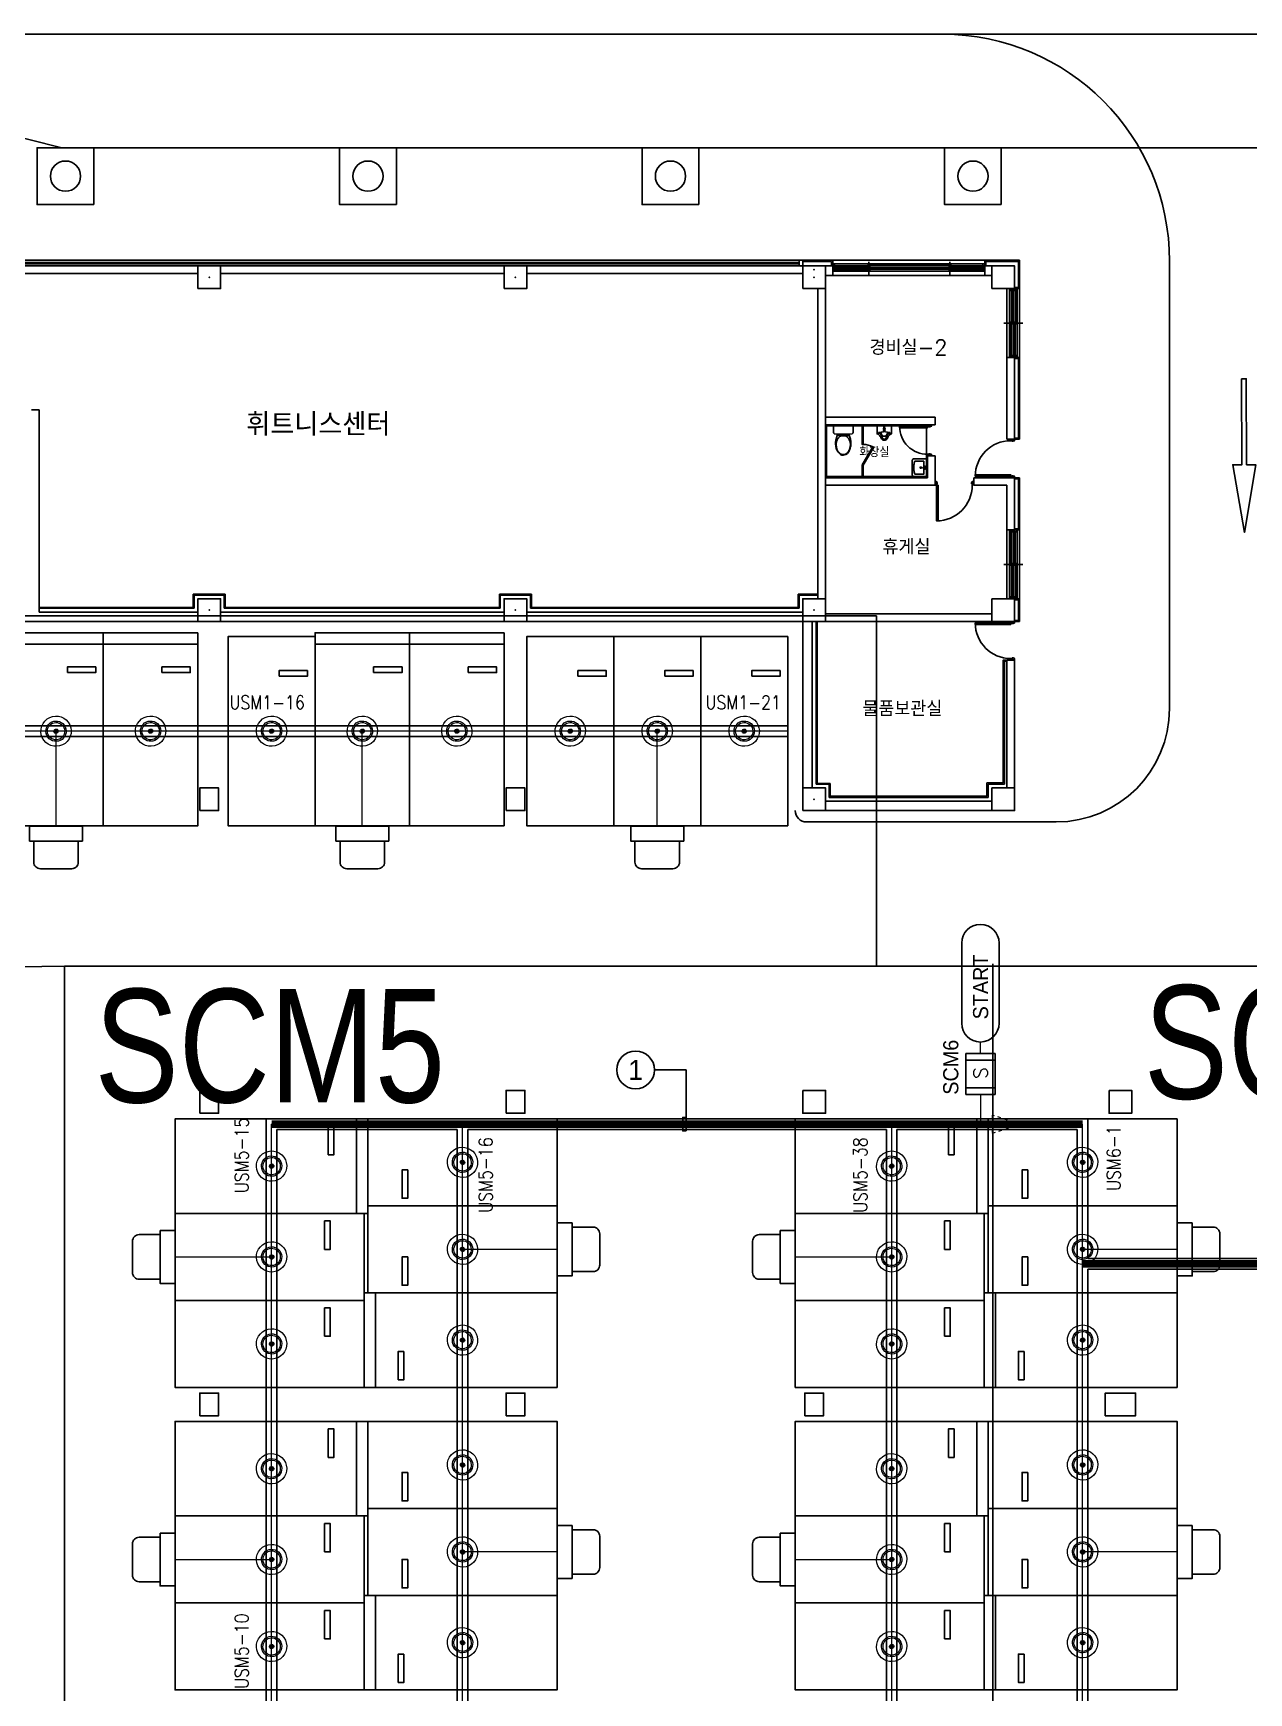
# Model space of a CAD drawing. Header units: millimetres. Extents: x 116443 to 620443, y -399357 to -63957.
# Drawn here: x 256550 to 288701, y -189186 to -145307 of the extents above; entities that cross this region are included whole.
import ezdxf
from ezdxf.enums import TextEntityAlignment as Align

# ---------------------------------------------------------------- set-up
doc = ezdxf.new("R2010")
doc.units = ezdxf.units.MM
doc.header["$LTSCALE"] = 600
doc.linetypes.add('AUDIT_D_080121100638-0', pattern=[0])
doc.linetypes.add('H1', pattern=[1, 0.5, -0.5])
for name, color, linetype, lineweight in [('1-주차면센서', 3, 'Continuous', 15), ('SD-배선', 6, 'Continuous', 0), ('TIS-TEXT', 7, 'Continuous', 18), ('주차관제', 4, 'Continuous', 158)]:
    doc.layers.add(name, color=color, linetype=linetype, lineweight=lineweight)
for name, color, linetype in [('2-주차안내등', 2, 'Continuous'), ('PARKING', 7, 'Continuous'), ('RACY WAY', 1, 'Continuous'), ('SD', 7, 'AUDIT_D_080121100638-0'), ('SD4', 1, 'Continuous'), ('z', 8, 'Continuous'), ('레이스웨이', 6, 'Continuous'), ('유도관제-TEXT', 7, 'Continuous'), ('유도관제-공간표시등', 2, 'Continuous'), ('유도관제-구역제어장치', 2, 'Continuous'), ('유도관제-통신', 6, 'Continuous')]:
    doc.layers.add(name, color=color, linetype=linetype)
doc.styles.add('GHS', font='romans.shx', dxfattribs={"bigfont": 'ghs.shx'})
doc.styles.add('H', font='', dxfattribs={"width": 0.85})
doc.styles.add('돋움', font='')
doc.styles.get('H').set_extended_font_data('HY울릉도M')
doc.styles.get('돋움').set_extended_font_data('Dotum')

# ---------------------------------------------------------------- blocks, each defined once
blk = doc.blocks.new('주차-일반형')
at = {"layer": 'z', "color": 8, "linetype": 'Continuous', "flags": 128}
blk.add_lwpolyline([(0, 5100), (2300, 5100), (2300, 100), (0, 100)], close=True, dxfattribs=at)
at = {"layer": 'z', "color": 8, "linetype": 'Continuous'}
blk.add_lwpolyline([(950, 4050), (200, 4050), (200, 4200), (950, 4200)], close=True, dxfattribs=at)
blk = doc.blocks.new('주차-확장형')
at = {"layer": 'z', "color": 8, "linetype": 'Continuous'}
blk.add_line((0, 300), (2500, 300), dxfattribs=at)
at = {"layer": 'z', "color": 8, "linetype": 'Continuous', "flags": 128}
for points in [[(2500, 0), (0, 0), (0, 5100), (2500, 5100)], [(1550, 1050), (2300, 1050), (2300, 900), (1550, 900)]]:
    blk.add_lwpolyline(points, close=True, dxfattribs=at)
blk = doc.blocks.new('T')
at = {"layer": 'z', "color": 8, "ltscale": 2}
blk.add_lwpolyline([(0, -1500), (0, 0), (1500, 0), (1500, -1500)], close=True, dxfattribs=at)
blk.add_circle((750, -750), 400, dxfattribs=at)
blk = doc.blocks.new('주차-기둥')
at = {"layer": 'z', "color": 8, "linetype": 'Continuous', "flags": 128}
blk.add_lwpolyline([(300, 300), (300, -300), (-300, -300), (-300, 300)], close=True, dxfattribs=at)
at = {"layer": 'z', "color": 8, "linetype": 'Continuous'}
blk.add_point((0, 0), dxfattribs=at)
blk = doc.blocks.new('to-la-003-D-P')
at = {"layer": 'z', "color": 8}
for p, q in [((-174, -296), (-174, -73)), ((-174, -73), (-7, -73)), ((-30, -152), (32, -152)), ((0, -183), (0, -121))]:
    blk.add_line(p, q, dxfattribs=at)
blk.add_lwpolyline([(237, -325), (237, 0), (-237, 0), (-237, -325, 0.414214), (-187, -375), (187, -375, 0.414214)], format="xyb", close=True, dxfattribs=at)
for points in [[(9, -73), (176, -73), (176, -296, -0.272815), (169, -307, -0.070145), (124, -324, -0.03268), (73, -333, -0.023671), (1, -336, -0.023671), (-71, -333, -0.03268), (-123, -324, -0.070145), (-168, -307, -0.272815), (-174, -296, -0.272815)], [(-8, -25), (-5, -94, 1), (7, -94), (10, -25)]]:
    blk.add_lwpolyline(points, format="xyb", dxfattribs=at)
for centre, radius in [((-26, -42), 15.3), ((1, -152), 15), ((28, -42), 15.3)]:
    blk.add_circle(centre, radius, dxfattribs=at)
for start, end in [(90, 181.9092), (358.0908, 90)]:
    blk.add_arc((1, -24), 9.19, start, end, dxfattribs=at)
blk = doc.blocks.new('to-ur-004-D-P')
at = {"layer": 'z', "color": 8}
for p, q in [((-20, 0), (-20, -10)), ((-10, 0), (-10, -52)), ((10, 0), (10, -52)), ((20, -10), (20, 0)), ((-20, -10), (20, -10)), ((-20, -125), (-20, -120)), ((-20, -120), (20, -120)), ((20, -125), (-20, -125)), ((-10, -98), (-10, -120)), ((10, -98), (10, -120)), ((20, -120), (20, -125))]:
    blk.add_line(p, q, dxfattribs=at)
for points in [[(190, 0), (190, -210), (165, -220, 0.015962), (135, -240, 0.046411), (105, -280, 0.0259), (85, -320, -0.027117), (60, -355, -0.071022), (25, -375, -0.04853), (0, -380, -0.04853), (-25, -375, -0.071022), (-60, -355, -0.027117), (-85, -320, 0.0259), (-105, -280, 0.046411), (-135, -240, 0.015962), (-165, -220), (-190, -210), (-190, 0)], [(-190, -210), (-150, -210), (-150, -180, -0.198912), (-148, -176, -0.089166), (-140, -170), (-32, -152, -0.080898), (32, -152), (140, -170, -0.22682), (148, -176, -0.062315), (150, -180), (150, -210), (190, -210)], [(-140, -170, -0.028114), (-116, -192, -0.053656), (-105, -205, -0.00764), (-82, -242, -0.021456), (-75, -255, -0.020394), (-64, -280, 0.025325), (-55, -300, 0.016526), (-49, -311, 0.011962), (-40, -325, 0.049323), (-33, -334, 0.033116), (-20, -345, 0.102356), (-13, -348, 0.056761), (0, -350)], [(140, -170, 0.028114), (116, -192, 0.053656), (105, -205, 0.00764), (82, -242, 0.021456), (75, -255, 0.020394), (64, -280, -0.025325), (55, -300, -0.016526), (49, -311, -0.011962), (40, -325, -0.049323), (33, -334, -0.033116), (20, -345, -0.102356), (13, -348, -0.056761), (0, -350)]]:
    blk.add_lwpolyline(points, format="xyb", dxfattribs=at)
blk.add_circle((0, -75), 25, dxfattribs=at)
blk.add_arc((0, -185), 85, 163.2144, 16.7856, dxfattribs=at)
blk = doc.blocks.new('to-cl-007-D-P')
at = {"layer": 'z', "color": 8}
for p, q in [((-150, -217), (155, -217)), ((-150, -255), (150, -255)), ((-85, -235), (-65, -235)), ((-85, -265), (-85, -235)), ((-65, -265), (-85, -265)), ((-65, -235), (-65, -265)), ((65, -265), (65, -235)), ((65, -235), (85, -235)), ((85, -265), (65, -265)), ((85, -235), (85, -265))]:
    blk.add_line(p, q, dxfattribs=at)
blk.add_lwpolyline([(150, -217), (189, -350, -0.05768), (202, -461, -0.065122), (186, -587, -0.077906), (143, -683, -0.107177), (72, -754, -0.144137), (0, -776), (-67, -759, -0.107177), (-143, -683, -0.077906), (-186, -587, -0.065122), (-202, -461, -0.057645), (-189, -350), (-150, -217), (-155, -217), (-235, -210, -0.286796), (-260, -170), (-260, -10, -0.414214), (-250, 0), (250, 0, -0.414214), (260, -10), (260, -170, -0.286796), (235, -210), (150, -217)], format="xyb", dxfattribs=at)
blk.add_lwpolyline([(87, -276), (94, -282), (101, -288), (108, -295), (115, -303), (122, -312), (129, -321), (136, -331), (142, -340), (148, -350), (154, -360), (159, -370), (164, -381), (168, -391), (172, -401), (175, -411), (178, -421), (181, -431), (183, -441), (184, -450), (186, -459), (187, -468), (187, -475), (188, -482), (188, -487), (188, -491), (189, -495), (188, -497), (188, -499), (188, -502), (187, -504), (187, -508), (186, -512), (186, -517), (185, -524), (184, -531), (183, -539), (181, -548), (180, -556), (179, -565), (177, -573), (176, -582), (174, -589), (172, -597), (171, -604), (169, -610), (168, -615), (166, -620), (165, -624), (164, -627), (164, -629), (163, -631), (162, -633), (161, -635), (160, -636), (159, -639), (157, -641), (155, -645), (152, -649), (149, -654), (146, -659), (142, -665), (137, -672), (132, -678), (127, -685), (122, -692), (116, -699), (109, -706), (103, -712), (96, -719), (88, -725), (81, -731), (73, -737), (64, -742), (56, -746), (47, -750), (37, -753), (28, -756), (18, -757), (9, -758), (-1, -758), (-11, -758), (-22, -756), (-32, -754), (-41, -751), (-51, -747), (-60, -743), (-69, -738), (-78, -733), (-85, -728), (-93, -722), (-99, -716), (-105, -710), (-111, -703), (-117, -697), (-122, -690), (-127, -684), (-131, -677), (-136, -671), (-140, -664), (-144, -658), (-148, -651), (-151, -644), (-155, -638), (-158, -631), (-161, -624), (-164, -617), (-167, -610), (-169, -603), (-171, -595), (-174, -587), (-176, -580), (-178, -571), (-180, -563), (-182, -555), (-184, -546), (-186, -537), (-187, -528), (-189, -519), (-189, -509), (-190, -500), (-190, -490), (-190, -481), (-189, -471), (-188, -461), (-186, -451), (-184, -441), (-182, -431), (-179, -421), (-176, -411), (-172, -401), (-168, -391), (-164, -381), (-159, -370), (-154, -360), (-149, -350), (-143, -340), (-136, -331), (-129, -321), (-123, -312), (-115, -303), (-108, -295), (-101, -288), (-94, -282), (-87, -276), (-80, -272), (-74, -269), (-67, -267), (-61, -265), (-54, -264), (-48, -264), (-41, -264), (-33, -264), (-25, -264), (-17, -264), (-8, -264), (0, -264), (9, -264), (17, -264), (26, -264), (33, -264), (41, -264), (48, -264), (54, -264), (61, -265), (67, -267), (74, -269), (80, -272)], close=True, dxfattribs=at)
blk.add_lwpolyline([(155, -217), (150, -217)], dxfattribs=at)
for centre, start, end in [((-148, -267), 98.7037, 171.2963), ((148, -267), 8.7037, 81.2963)]:
    blk.add_arc(centre, 11.9, start, end, dxfattribs=at)
blk = doc.blocks.new('TIS-주차면센서(확대)')
at = {"layer": '1-주차면센서'}
blk.add_hatch(color=256, dxfattribs=at).paths.add_polyline_path([(43.5, 0, 1), (-43.5, 0, 1)])
h = blk.add_hatch(color=256, dxfattribs=at)
edge = h.paths.add_edge_path()
edge.add_arc((0, 0), 43.5, 0, 360)
for radius in [303.5, 203.5, 173.5, 43.5]:
    blk.add_circle((0, 0), radius, dxfattribs=at)
blk = doc.blocks.new('공간표시등')
at = {"layer": '2-주차안내등'}
blk.add_lwpolyline([(-228, 337), (-546, 337, 0.414214), (-646, 237), (-646, -237, 0.414214), (-546, -337), (-228, -337)], format="xyb", close=True, dxfattribs=at)
blk.add_lwpolyline([(-228, -401), (-228, 401), (0, 401), (0, -401)], close=True, dxfattribs=at)
blk = doc.blocks.new('유도관제')
at = {"layer": 'RACY WAY', "ltscale": 0.3}
for p, q in [((276505, -163621), (237605, -163621)), ((276505, -163901), (246595, -163901)), ((262715, -231701), (262715, -174011)), ((284445, -174011), (262715, -174011)), ((284445, -177705), (284445, -174011)), ((262995, -231661, 0), (262995, -174291)), ((267765, -174291), (262995, -174291)), ((267765, -231981), (267765, -174291)), ((268045, -231981, 0), (268045, -174291)), ((279115, -174291), (268045, -174291)), ((279115, -231661, 0), (279115, -174291)), ((279395, -231661, 0), (279395, -174291)), ((284165, -174291), (279395, -174291)), ((284165, -231981), (284165, -174291)), ((293674, -177705, 0), (284445, -177705, 0)), ((295665, -177985, 0), (284445, -177985, 0)), ((284445, -199738), (284445, -177985))]:
    blk.add_line(p, q, dxfattribs=at)
at = {"layer": 'SD', "color": 4, "ltscale": 0.3}
for p, q in [((281108, -169363), (281108, -171485)), ((282097, -171485), (282097, -169363))]:
    blk.add_line(p, q, dxfattribs=at)
for centre, start, end in [((281602, -169363), 360, 180), ((281602, -171485), 180, 360)]:
    blk.add_arc(centre, 494, start, end, dxfattribs=at)
at = {"layer": 'SD-배선', "ltscale": 0.3}
for p, q in [((276505, -163761, 0), (237605, -163761)), ((257155, -166270), (257155, -163761)), ((265255, -166270), (265255, -163761)), ((273055, -166270), (273055, -163761)), ((281602, -172280), (281602, -171980)), ((281602, -173369), (281602, -174151)), ((262855, -231661, 0), (262855, -174151)), ((284305, -174151), (262855, -174151)), ((267905, -231981, 0), (267905, -174151)), ((279255, -231661, 0), (279255, -174151)), ((281420, -174151), (282661, -174151)), ((284305, -231981, 0), (284305, -174151)), ((260305, -177661), (262855, -177661)), ((270405, -177461), (267905, -177461)), ((276705, -177661), (279255, -177661)), ((286805, -177461), (284305, -177461)), ((295805, -177845, 0), (284305, -177845, 0)), ((270405, -185461), (267905, -185461)), ((286805, -185461), (284305, -185461)), ((260305, -185661), (262855, -185661)), ((276705, -185661), (279255, -185661))]:
    blk.add_line(p, q, dxfattribs=at)
at = {"layer": 'SD-배선', "linetype": 'H1', "ltscale": 0.3}
for p, q in [((281914, -173914), (281914, -174388)), ((282661, -174151), (281914, -173914)), ((281914, -174388), (282661, -174151))]:
    blk.add_line(p, q, dxfattribs=at)
at = {"layer": 'SD4', "ltscale": 0.3}
blk.add_circle((272482, -172718), 500, dxfattribs=at)
at = {"layer": '유도관제-TEXT', "color": 1, "ltscale": 0.3}
for p in [(272982, -172718), (273816, -173973)]:
    blk.add_line(p, (273816, -172718), dxfattribs=at)
blk.add_lwpolyline([(273816, -174328), (273816, -173973), (273731, -173973), (273731, -174328)], close=True, dxfattribs=at)
at = {"layer": '유도관제-구역제어장치', "ltscale": 0.3}
for p, q in [((281215, -172280), (281215, -173369)), ((281990, -172280), (281215, -172280)), ((281990, -173369), (281990, -172280)), ((281215, -172462), (281990, -172462)), ((281215, -173188), (281990, -173188)), ((281215, -173369), (281990, -173369))]:
    blk.add_line(p, q, dxfattribs=at)
at = {"layer": 'PARKING', "xscale": 1.319999999436676, "yscale": 1.320000000298023, "zscale": 1.319999999948777}
for p, rotation in [((257155, -163761), 126.2476558926466), ((259655, -163761), 126.2476558926466), ((262855, -163761), 126.2476558926466), ((265255, -163761), 126.2476558926466), ((267755, -163761), 126.2476558926466), ((270755, -163761), 126.2476558926466), ((273055, -163761), 126.2476558926466), ((275355, -163761), 126.2476558926466), ((267905, -175161), 36.24765589264658), ((284305, -175161), 36.24765589264658), ((262855, -175261), 36.24765589264658), ((279255, -175261), 36.24765589264658), ((262855, -177661), 36.24765589264658), ((267905, -177461), 36.24765589264658), ((279255, -177661), 36.24765589264658), ((284305, -177461), 36.24765589264658), ((262855, -179961), 36.24765589264658), ((267905, -179861), 36.24765589264658), ((279255, -179961), 36.24765589264658), ((284305, -179861), 36.24765589264658), ((262855, -183261), 36.24765589264658), ((267905, -183161), 36.24765589264658), ((279255, -183261), 36.24765589264658), ((284305, -183161), 36.24765589264658), ((262855, -185661), 36.24765589264658), ((267905, -185461), 36.24765589264658), ((279255, -185661), 36.24765589264658), ((284305, -185461), 36.24765589264658), ((267905, -187861), 36.24765589264658), ((284305, -187861), 36.24765589264658), ((262855, -187961), 36.24765589264658), ((279255, -187961), 36.24765589264658)]:
    blk.add_blockref('TIS-주차면센서(확대)', p, dxfattribs=dict(at, rotation=rotation))
at = {"layer": '유도관제-공간표시등', "ltscale": 0.3, "yscale": 1.746523059904575, "zscale": 1.746523057621223}
for p, xscale, rotation in [((257155, -166270), 1.746523060499175, 90.00000000000094), ((265255, -166270), 1.746523060499175, 90.00000000000094), ((273055, -166270), 1.746523060499175, 90.00000000000094), ((270405, -177461), 1.746523060499175, 180.000000000001), ((286805, -177461), 1.746523060499175, 180.000000000001), ((260305, -177661), -1.746523060499175, 179.9999999999989), ((276705, -177661), -1.746523060499175, 179.9999999999989), ((260305, -185661), -1.746523060499175, 179.9999999999989), ((270405, -185461), 1.746523060499175, 180.000000000001), ((276705, -185661), -1.746523060499175, 179.9999999999989), ((286805, -185461), 1.746523060499175, 180.000000000001)]:
    blk.add_blockref('공간표시등', p, dxfattribs=dict(at, xscale=xscale, rotation=rotation))
at = {"layer": 'SD', "color": 0, "ltscale": 0.3, "style": '돋움'}
for s, p in [('START', (281807, -171381)), ('SCM6', (281018, -173373, 0))]:
    blk.add_text(s, height=400, rotation=90, dxfattribs=at).set_placement(p)
blk.add_text('1', height=528, dxfattribs=at).set_placement((272482, -172718), align=Align.MIDDLE)
at = {"layer": 'TIS-TEXT', "color": 1, "ltscale": 0.3, "style": 'GHS', "width": 0.85}
for s, p in [('USM1-16', (262738, -163001)), ('USM1-21', (275328, -163001))]:
    blk.add_text(s, height=360, dxfattribs=at).set_placement(p, align=Align.MIDDLE)
at = {"layer": 'TIS-TEXT', "color": 6, "ltscale": 0.3, "style": 'GHS', "width": 0.85}
for s, p in [('USM5-15', (262064, -174975)), ('USM5-16', (268514, -175495)), ('USM5-38', (278427, -175495)), ('USM5-10', (262064, -188085))]:
    blk.add_text(s, height=360, rotation=90, dxfattribs=at).set_placement(p, align=Align.MIDDLE)
at = {"layer": 'TIS-TEXT', "color": 7, "ltscale": 0.3, "style": 'GHS', "width": 0.85}
blk.add_text('USM6-1', height=360, rotation=90, dxfattribs=at).set_placement((285128, -175049), align=Align.MIDDLE)
at = {"layer": '유도관제-구역제어장치', "ltscale": 0.3, "style": 'GHS', "width": 1}
blk.add_text('S', height=367, rotation=90, dxfattribs=at).set_placement((281602, -172798), align=Align.MIDDLE_CENTER)

msp = doc.modelspace()

# ---------------------------------------------------------------- linework, layer by layer
at = {"layer": 'z', "color": 8}
for p, q in [((257306.4, -148336.4), (245306.4, -145336.4)), ((257675.7, -145336.4), (280604.9, -145336.4)), ((350554.2, -148336.4), (257306.4, -148336.4)), ((253704.9, -151310.7), (276804.9, -151310.7)), ((253704.9, -151370.7), (276804.9, -151370.7)), ((276904.9, -151310.7), (277504.9, -151310.7)), ((276904.9, -151340.7), (277504.9, -151340.7)), ((277504.6, -151310.7), (277694.6, -151310.7)), ((277504.6, -151340.7), (277664.6, -151340.7)), ((277664.6, -151460.7), (277664.6, -151340.7)), ((277694.6, -151460.7), (277694.6, -151310.7)), ((277694.6, -151310.7), (281714.6, -151310.7)), ((278654.6, -151682.5), (278654.6, -151350.7)), ((280795.4, -151682.5), (280795.4, -151350.7)), ((281714.6, -151310.7), (282634.9, -151310.7)), ((281714.6, -151460.7), (281714.6, -151310.7)), ((281744.6, -151340.7), (282604.9, -151340.7)), ((281744.6, -151460.7), (281744.6, -151340.7)), ((282604.9, -152030.7), (282604.9, -151340.7)), ((282634.9, -152060.7), (282634.9, -151310.7)), ((286604.9, -151336.4), (286604.9, -163160.7)), ((253604.9, -151660.7), (260904.9, -151660.7)), ((253704.9, -151400.7), (276804.9, -151400.7)), ((253704.9, -151460.7), (276804.9, -151460.7)), ((261504.9, -151660.7), (269004.9, -151660.7)), ((269604.9, -151660.7), (276904.9, -151660.7)), ((277504.6, -151460.7), (277694.6, -151460.7)), ((277504.6, -151710.7), (277694.6, -151710.7)), ((277694.6, -151460.7), (277694.6, -151710.7)), ((281714.6, -151710.7), (277694.6, -151710.7)), ((281684.6, -151500.7), (277724.6, -151500.7)), ((281684.6, -151600.7), (277724.6, -151600.7)), ((281664.6, -151400.7), (277744.6, -151400.7)), ((281664.6, -151540.7), (277744.6, -151540.7)), ((277774.6, -151453.7), (278674.6, -151453.7)), ((277774.6, -151464.7), (278634.6, -151464.7)), ((277774.6, -151472.7), (278634.6, -151472.7)), ((277774.6, -151483.7), (278634.6, -151483.7)), ((277774.6, -151553.7), (278674.6, -151553.7)), ((277774.6, -151564.7), (278634.6, -151564.7)), ((277774.6, -151572.7), (278634.6, -151572.7)), ((277774.6, -151583.7), (278634.6, -151583.7)), ((278674.6, -151400.7), (280775.4, -151400.7)), ((278674.6, -151420.2), (280775.4, -151420.2)), ((278674.6, -151431.2), (280775.4, -151431.2)), ((278674.6, -151447.7), (280775.4, -151447.7)), ((278674.6, -151500.7), (280775.4, -151500.7)), ((278674.6, -151520.2), (280775.4, -151520.2)), ((278674.6, -151531.2), (280775.4, -151531.2)), ((278674.6, -151547.7), (280775.4, -151547.7)), ((280815.4, -151453.7), (281674.6, -151453.7)), ((280815.4, -151464.7), (281634.6, -151464.7)), ((280815.4, -151472.7), (281634.6, -151472.7)), ((280815.4, -151483.7), (281634.6, -151483.7)), ((280815.4, -151553.7), (281674.6, -151553.7)), ((280815.4, -151564.7), (281634.6, -151564.7)), ((280815.4, -151572.7), (281634.6, -151572.7)), ((280815.4, -151583.7), (281634.6, -151583.7)), ((281714.6, -151460.7), (282304.9, -151460.7)), ((281714.6, -151460.7), (281714.6, -151710.7)), ((281714.6, -151710.7), (281904.6, -151710.7)), ((277304.9, -152060.7), (277304.9, -160260.7)), ((277504.9, -152060.7), (277504.9, -160260.7)), ((282304.9, -152060.7), (282304.9, -153880.7)), ((282369.9, -153850.7), (282369.9, -152110.7)), ((282422.9, -152140.7), (282422.9, -152950.7)), ((282433.9, -152140.7), (282433.9, -152950.7)), ((282441.9, -152140.7), (282441.9, -152950.7)), ((282452.9, -152140.7), (282452.9, -152990.7)), ((282469.9, -152090.7), (282469.9, -153830.7)), ((282469.9, -153850.7), (282469.9, -152110.7)), ((282604.9, -152030.7), (282504.9, -152030.7)), ((282634.9, -152060.7), (282504.9, -152060.7)), ((282522.9, -152140.7), (282522.9, -152950.7)), ((282533.9, -152140.7), (282533.9, -152950.7)), ((282541.9, -152140.7), (282541.9, -152950.7)), ((282552.9, -152140.7), (282552.9, -152990.7)), ((282569.9, -152090.7), (282569.9, -153830.7)), ((282634.9, -153880.7), (282634.9, -152060.7)), ((282219.9, -152970.7), (282719.9, -152970.7)), ((282386.9, -152990.7), (282386.9, -153800.7)), ((282397.9, -152990.7), (282397.9, -153800.7)), ((282405.9, -152990.7), (282405.9, -153800.7)), ((282416.9, -152990.7), (282416.9, -153840.7)), ((282486.9, -152990.7), (282486.9, -153800.7)), ((282497.9, -152990.7), (282497.9, -153800.7)), ((282505.9, -152990.7), (282505.9, -153800.7)), ((282516.9, -152990.7), (282516.9, -153840.7)), ((282304.9, -156040.7), (282304.9, -153880.7)), ((282504.9, -153880.7), (282304.9, -153880.7)), ((282504.9, -156040.7), (282504.9, -153880.7)), ((282634.9, -153880.7), (282504.9, -153880.7)), ((282604.9, -153910.7), (282504.9, -153910.7)), ((282604.9, -156010.7), (282604.9, -153910.7)), ((282634.9, -156040.7), (282634.9, -153880.7)), ((256504.9, -155260.7), (256704.9, -155260.7)), ((256704.9, -155260.7), (256704.9, -160610.7)), ((280404.9, -155460.7), (277504.6, -155460.7)), ((280404.9, -155660.7), (277504.6, -155660.7)), ((280204.9, -155690.7), (277534.6, -155690.7)), ((277534.6, -155690.7), (277534.6, -157030.7)), ((280174.9, -157030.7), (280174.9, -155690.7)), ((280404.9, -155460.7), (280404.9, -155660.7)), ((282304.9, -156040.7), (282504.9, -156040.7)), ((282504.9, -156010.7), (282604.9, -156010.7)), ((282504.9, -156040.7), (282634.9, -156040.7)), ((280204.9, -156480.7), (280174.9, -156480.7)), ((280204.9, -157060.7), (280204.9, -156480.7)), ((280204.9, -156480.7), (280404.9, -156480.7)), ((280404.9, -157260.7), (280404.9, -156480.7)), ((277504.6, -157060.7), (280204.9, -157060.7)), ((277534.6, -157030.7), (280174.9, -157030.7)), ((281424.5, -157060.7), (282504.9, -157060.7)), ((281424.5, -157060.7), (281424.5, -157260.7)), ((282504.9, -158440.7), (282504.9, -157060.7)), ((282504.9, -157060.7), (282634.9, -157060.7)), ((282634.9, -158440.7), (282634.9, -157060.7)), ((277504.6, -157260.7), (280404.9, -157260.7)), ((281424.5, -157260.7), (282304.9, -157260.7)), ((282304.9, -158440.7), (282304.9, -157260.7)), ((282504.9, -157090.7), (282604.9, -157090.7)), ((282604.9, -158440.7), (282604.9, -157090.7)), ((282504.9, -158440.7), (282304.9, -158440.7)), ((282304.9, -160260.7), (282304.9, -158440.7)), ((282369.9, -158470.7), (282369.9, -160210.7)), ((282386.9, -159330.7), (282386.9, -158520.7)), ((282397.9, -159330.7), (282397.9, -158520.7)), ((282405.9, -159330.7), (282405.9, -158520.7)), ((282416.9, -159330.7), (282416.9, -158480.7)), ((282469.9, -158470.7), (282469.9, -160210.7)), ((282469.9, -160230.7), (282469.9, -158490.7)), ((282486.9, -159330.7), (282486.9, -158520.7)), ((282497.9, -159330.7), (282497.9, -158520.7)), ((282604.9, -158410.7), (282504.9, -158410.7)), ((282634.9, -158440.7), (282504.9, -158440.7)), ((282505.9, -159330.7), (282505.9, -158520.7)), ((282516.9, -159330.7), (282516.9, -158480.7)), ((282569.9, -160230.7), (282569.9, -158490.7)), ((282634.9, -158440.7), (282634.9, -160260.7)), ((282219.9, -159350.7), (282719.9, -159350.7)), ((282422.9, -160180.7), (282422.9, -159370.7)), ((282433.9, -160180.7), (282433.9, -159370.7)), ((282441.9, -160180.7), (282441.9, -159370.7)), ((282452.9, -160180.7), (282452.9, -159330.7)), ((282522.9, -160180.7), (282522.9, -159370.7)), ((282533.9, -160180.7), (282533.9, -159370.7)), ((282541.9, -160180.7), (282541.9, -159370.7)), ((282552.9, -160180.7), (282552.9, -159330.7)), ((260784.9, -160490.7), (260784.9, -160140.7)), ((260784.9, -160140.7), (261624.9, -160140.7)), ((260794.9, -160500.7), (260794.9, -160150.7)), ((260794.9, -160150.7), (261614.9, -160150.7)), ((261614.9, -160150.7), (261614.9, -160500.7)), ((261624.9, -160140.7), (261624.9, -160490.7)), ((268884.9, -160490.7), (268884.9, -160140.7)), ((268884.9, -160140.7), (269724.9, -160140.7)), ((268894.9, -160500.7), (268894.9, -160150.7)), ((268894.9, -160150.7), (269714.9, -160150.7)), ((269714.9, -160150.7), (269714.9, -160500.7)), ((269724.9, -160140.7), (269724.9, -160490.7)), ((276784.9, -160490.7), (276784.9, -160140.7)), ((276784.9, -160140.7), (277304.9, -160140.7)), ((276794.9, -160500.7), (276794.9, -160150.7)), ((276794.9, -160150.7), (277304.9, -160150.7)), ((256704.9, -160490.7), (260784.9, -160490.7)), ((256704.9, -160500.7), (260794.9, -160500.7)), ((256704.9, -160510.7), (260804.9, -160510.7)), ((260804.9, -160510.7), (260804.9, -160160.7)), ((260804.9, -160160.7), (261604.9, -160160.7)), ((261604.9, -160160.7), (261604.9, -160510.7)), ((261604.9, -160510.7), (268904.9, -160510.7)), ((261614.9, -160500.7), (268894.9, -160500.7)), ((261624.9, -160490.7), (268884.9, -160490.7)), ((268904.9, -160510.7), (268904.9, -160160.7)), ((268904.9, -160160.7), (269704.9, -160160.7)), ((269704.9, -160160.7), (269704.9, -160510.7)), ((269704.9, -160510.7), (276804.9, -160510.7)), ((269714.9, -160500.7), (276794.9, -160500.7)), ((269724.9, -160490.7), (276784.9, -160490.7)), ((276804.9, -160510.7), (276804.9, -160160.7)), ((276804.9, -160160.7), (277304.9, -160160.7)), ((282634.9, -160260.7), (282504.9, -160260.7)), ((282604.9, -160290.7), (282504.9, -160290.7)), ((282604.9, -160830.7), (282604.9, -160260.7)), ((282634.9, -160860.7), (282634.9, -160260.7)), ((244724.9, -160860.7), (276904.9, -160860.7)), ((256704.9, -160610.7), (260904.9, -160610.7)), ((261504.9, -160610.7), (269004.9, -160610.7)), ((269604.9, -160610.7), (276904.9, -160610.7)), ((276904.9, -160860.7), (276904.9, -165260.7)), ((277154.9, -160860.7), (277154.9, -165260.7)), ((277254.9, -160860.7), (277254.9, -165160.7)), ((277284.9, -160860.7), (277284.9, -165160.7)), ((277504.9, -160660.7), (281904.6, -160660.7)), ((277504.9, -160860.7), (281904.6, -160860.7)), ((282504.9, -160830.7), (282604.9, -160830.7)), ((282504.9, -160860.7), (282634.9, -160860.7)), ((282304.9, -165260.7), (282304.9, -161880.7)), ((282304.9, -161880.7), (282504.9, -161880.7)), ((282504.9, -165260.7), (282504.9, -161880.7)), ((277254.9, -165140.7), (277624.9, -165140.7)), ((277254.9, -165150.7), (277614.9, -165150.7)), ((277254.9, -165160.7), (277604.9, -165160.7)), ((277604.9, -165160.7), (277604.9, -165510.7)), ((277614.9, -165150.7), (277614.9, -165500.7)), ((277624.9, -165140.7), (277624.9, -165490.7)), ((281774.6, -165480.7), (281774.6, -165130.7)), ((281774.6, -165130.7), (282204.9, -165130.7)), ((281804.6, -165510.7), (281804.6, -165160.7)), ((281804.6, -165160.7), (282234.9, -165160.7)), ((277504.6, -165860.7), (281904.9, -165860.7)), ((277504.9, -165610.7), (281904.9, -165610.7)), ((277604.9, -165510.7), (281804.6, -165510.7)), ((277624.9, -165480.7), (281774.6, -165480.7)), ((283604.9, -166160.7), (277004.9, -166160.7))]:
    msp.add_line(p, q, dxfattribs=at)
msp.add_lwpolyline([(454704.9, -296160), (454704.9, -145336.4), (448983.2, -145336.4, 0.1862524), (430877.8, -152417.6, -0.3976628), (398593.4, -152417.3, 0.1886396), (380238.9, -145336.4), (379265.2, -145336.4), (366265.2, -148336.4), (350554.2, -148336.4), (338554.2, -145336.4), (287940.1, -145336.4), (233910.5, -145336.4), (215911, -145336.4, -0.0088886), (214240.4, -145306.7), (214240.4, -192916.5), (178910.5, -192916.5), (178910.5, -262891.7), (201410.5, -270153.8, 0.1016833)], format="xyb", close=True, dxfattribs=at)
msp.add_lwpolyline([(214240.4, -145306.7, 0.0088886), (215911, -145336.4), (233910.5, -145336.4), (287940.1, -145336.4), (338554.2, -145336.4), (350554.2, -148336.4), (366265.2, -148336.4), (379265.2, -145336.4), (380493, -145336.4, -0.1862046), (398593.4, -152417.3, 0.3976628), (430877.8, -152417.6, -0.1862524), (448983.2, -145336.4), (454704.9, -145336.4)], format="xyb", dxfattribs=at)
for points in [[(276804.9, -151310.7), (276904.9, -151310.7), (276904.9, -151460.7), (276804.9, -151460.7)], [(277734.6, -151483.7), (277774.6, -151483.7), (277774.6, -151453.7), (277734.6, -151453.7)], [(277734.6, -151583.7), (277774.6, -151583.7), (277774.6, -151553.7), (277734.6, -151553.7)], [(278634.6, -151447.7), (278674.6, -151447.7), (278674.6, -151400.7), (278634.6, -151400.7)], [(278634.6, -151483.7), (278674.6, -151483.7), (278674.6, -151453.7), (278634.6, -151453.7)], [(278634.6, -151547.7), (278674.6, -151547.7), (278674.6, -151500.7), (278634.6, -151500.7)], [(278634.6, -151583.7), (278674.6, -151583.7), (278674.6, -151553.7), (278634.6, -151553.7)], [(280775.4, -151447.7), (280815.4, -151447.7), (280815.4, -151400.7), (280775.4, -151400.7)], [(280775.4, -151483.7), (280815.4, -151483.7), (280815.4, -151453.7), (280775.4, -151453.7)], [(280775.4, -151547.7), (280815.4, -151547.7), (280815.4, -151500.7), (280775.4, -151500.7)], [(280775.4, -151583.7), (280815.4, -151583.7), (280815.4, -151553.7), (280775.4, -151553.7)], [(281634.6, -151483.7), (281674.6, -151483.7), (281674.6, -151453.7), (281634.6, -151453.7)], [(281634.6, -151583.7), (281674.6, -151583.7), (281674.6, -151553.7), (281634.6, -151553.7)], [(281904.9, -152060.7), (281904.9, -151460.7), (282504.9, -151460.7), (282504.9, -152060.7)], [(278504.6, -156180.7), (278504.6, -155690.7), (278474.6, -155690.7), (278474.6, -156180.7)], [(280204.9, -155670.7), (280204.9, -155700.7), (280244.9, -155700.7), (280244.9, -155715.7), (280264.9, -155715.7), (280304.9, -155700.7), (280304.9, -155670.7)], [(278504.6, -156730.7), (278779.6, -156254.4), (278753.6, -156239.4), (278478.6, -156715.7)], [(278504.6, -157030.7), (278504.6, -156730.7), (278474.6, -156730.7), (278474.6, -157030.7)], [(282405.3, -157050.7), (282405.3, -157020.7), (282445.3, -157020.7), (282445.3, -157005.7), (282465.3, -157005.7), (282505.3, -157020.7), (282505.3, -157050.7)], [(280414.5, -157260.7), (280444.5, -157260.7), (280444.5, -157220.7), (280459.5, -157220.7), (280459.5, -157200.7), (280444.5, -157160.7), (280414.5, -157160.7)], [(281904.9, -160260.7), (281904.9, -160860.7), (282504.9, -160860.7), (282504.9, -160260.7)], [(282404.9, -160870.7), (282404.9, -160900.7), (282444.9, -160900.7), (282444.9, -160915.7), (282464.9, -160915.7), (282504.9, -160900.7), (282504.9, -160870.7)], [(260954.9, -165860.7), (260954.9, -165260.7), (261454.9, -165260.7), (261454.9, -165860.7)], [(269054.9, -165860.7), (269054.9, -165260.7), (269554.9, -165260.7), (269554.9, -165860.7)], [(281904.9, -165260.7), (281904.9, -165860.7), (282504.9, -165860.7), (282504.9, -165260.7)], [(260954.9, -173860.7), (260954.9, -173260.7), (261454.9, -173260.7), (261454.9, -173860.7)], [(269054.9, -173860.7), (269054.9, -173260.7), (269554.9, -173260.7), (269554.9, -173860.7)], [(276904.9, -173260.7), (277504.9, -173260.7), (277504.9, -173860.7), (276904.9, -173860.7)], [(285004.9, -173260.7), (285604.9, -173260.7), (285604.9, -173860.7), (285004.9, -173860.7)], [(260954.9, -181860.7), (260954.9, -181260.7), (261454.9, -181260.7), (261454.9, -181860.7)], [(269054.9, -181860.7), (269054.9, -181260.7), (269554.9, -181260.7), (269554.9, -181860.7)], [(276954.9, -181860.7), (276954.9, -181260.7), (277454.9, -181260.7), (277454.9, -181860.7)], [(284904.9, -181860.7), (285704.9, -181860.7), (285704.9, -181260.7), (284904.9, -181260.7)]]:
    msp.add_lwpolyline(points, close=True, dxfattribs=at)
for points in [[(277704.6, -151425.7), (277704.6, -151400.7), (277744.6, -151400.7), (277744.6, -151450.7), (277724.6, -151450.7), (277724.6, -151500.7), (277704.6, -151500.7), (277704.6, -151475.7)], [(277704.6, -151525.7), (277704.6, -151500.7), (277744.6, -151500.7), (277744.6, -151550.7), (277724.6, -151550.7), (277724.6, -151600.7), (277704.6, -151600.7), (277704.6, -151575.7)], [(281704.6, -151425.7), (281704.6, -151400.7), (281664.6, -151400.7), (281664.6, -151450.7), (281684.6, -151450.7), (281684.6, -151500.7), (281704.6, -151500.7), (281704.6, -151475.7)], [(281704.6, -151525.7), (281704.6, -151500.7), (281664.6, -151500.7), (281664.6, -151550.7), (281684.6, -151550.7), (281684.6, -151600.7), (281704.6, -151600.7), (281704.6, -151575.7)], [(282304.9, -161880.7), (282204.9, -161880.7), (282204.9, -165130.7)], [(282304.9, -161910.7), (282234.9, -161910.7), (282234.9, -165160.7)]]:
    msp.add_lwpolyline(points, dxfattribs=at)
at = {"layer": 'z', "color": 8, "flags": 128}
for points in [[(282444.9, -152070.7), (282469.9, -152070.7), (282469.9, -152090.7), (282419.9, -152090.7), (282419.9, -152110.7), (282369.9, -152110.7), (282369.9, -152070.7), (282394.9, -152070.7)], [(282544.9, -152070.7), (282569.9, -152070.7), (282569.9, -152090.7), (282519.9, -152090.7), (282519.9, -152110.7), (282469.9, -152110.7), (282469.9, -152070.7), (282494.9, -152070.7)], [(282444.9, -153870.7), (282469.9, -153870.7), (282469.9, -153830.7), (282419.9, -153830.7), (282419.9, -153850.7), (282369.9, -153850.7), (282369.9, -153870.7), (282394.9, -153870.7)], [(282544.9, -153870.7), (282569.9, -153870.7), (282569.9, -153830.7), (282519.9, -153830.7), (282519.9, -153850.7), (282469.9, -153850.7), (282469.9, -153870.7), (282494.9, -153870.7)], [(282444.9, -158450.7), (282469.9, -158450.7), (282469.9, -158490.7), (282419.9, -158490.7), (282419.9, -158470.7), (282369.9, -158470.7), (282369.9, -158450.7), (282394.9, -158450.7)], [(282544.9, -158450.7), (282569.9, -158450.7), (282569.9, -158490.7), (282519.9, -158490.7), (282519.9, -158470.7), (282469.9, -158470.7), (282469.9, -158450.7), (282494.9, -158450.7)], [(282444.9, -160250.7), (282469.9, -160250.7), (282469.9, -160230.7), (282419.9, -160230.7), (282419.9, -160210.7), (282369.9, -160210.7), (282369.9, -160250.7), (282394.9, -160250.7)], [(282544.9, -160250.7), (282569.9, -160250.7), (282569.9, -160230.7), (282519.9, -160230.7), (282519.9, -160210.7), (282469.9, -160210.7), (282469.9, -160250.7), (282494.9, -160250.7)]]:
    msp.add_lwpolyline(points, dxfattribs=at)
for points in [[(282422.9, -152100.7), (282422.9, -152140.7), (282452.9, -152140.7), (282452.9, -152100.7)], [(282522.9, -152100.7), (282522.9, -152140.7), (282552.9, -152140.7), (282552.9, -152100.7)], [(282386.9, -152950.7), (282386.9, -152990.7), (282416.9, -152990.7), (282416.9, -152950.7)], [(282422.9, -152950.7), (282422.9, -152990.7), (282452.9, -152990.7), (282452.9, -152950.7)], [(282486.9, -152950.7), (282486.9, -152990.7), (282516.9, -152990.7), (282516.9, -152950.7)], [(282522.9, -152950.7), (282522.9, -152990.7), (282552.9, -152990.7), (282552.9, -152950.7)], [(282386.9, -153800.7), (282386.9, -153840.7), (282416.9, -153840.7), (282416.9, -153800.7)], [(282486.9, -153800.7), (282486.9, -153840.7), (282516.9, -153840.7), (282516.9, -153800.7)], [(282386.9, -158520.7), (282386.9, -158480.7), (282416.9, -158480.7), (282416.9, -158520.7)], [(282486.9, -158520.7), (282486.9, -158480.7), (282516.9, -158480.7), (282516.9, -158520.7)], [(282386.9, -159370.7), (282386.9, -159330.7), (282416.9, -159330.7), (282416.9, -159370.7)], [(282422.9, -159370.7), (282422.9, -159330.7), (282452.9, -159330.7), (282452.9, -159370.7)], [(282486.9, -159370.7), (282486.9, -159330.7), (282516.9, -159330.7), (282516.9, -159370.7)], [(282522.9, -159370.7), (282522.9, -159330.7), (282552.9, -159330.7), (282552.9, -159370.7)], [(282422.9, -160220.7), (282422.9, -160180.7), (282452.9, -160180.7), (282452.9, -160220.7)], [(282522.9, -160220.7), (282522.9, -160180.7), (282552.9, -160180.7), (282552.9, -160220.7)]]:
    msp.add_lwpolyline(points, close=True, dxfattribs=at)
at = {"layer": 'z', "color": 8, "linetype": 'Continuous'}
msp.add_lwpolyline([(288508.8, -154443.5), (288518.7, -156717.8), (288275, -156718.8), (288587.4, -158504.4), (288884.2, -156716.2), (288640.5, -156717.2), (288630.6, -154443)], close=True, dxfattribs=at)
at = {"layer": 'z', "color": 8, "elevation": 0}
for points in [[(279464.9, -155740.7), (279464.9, -155700.7), (280204.9, -155700.7), (280204.9, -155740.7)], [(282405.3, -156050.7), (282405.3, -156080.7), (282445.3, -156080.7), (282445.3, -156095.7), (282465.3, -156095.7), (282505.3, -156080.7), (282505.3, -156050.7)], [(280204.9, -156470.7), (280204.9, -156440.7), (280244.9, -156440.7), (280244.9, -156425.7), (280264.9, -156425.7), (280304.9, -156440.7), (280304.9, -156470.7)], [(281465.3, -156980.7), (281465.3, -157020.7), (282405.3, -157020.7), (282405.3, -156980.7)], [(280484.5, -158200.7), (280444.5, -158200.7), (280444.5, -157260.7), (280484.5, -157260.7)], [(281414.5, -157260.7), (281384.5, -157260.7), (281384.5, -157220.7), (281369.5, -157220.7), (281369.5, -157200.7), (281384.5, -157160.7), (281414.5, -157160.7)], [(281464.9, -160940.7), (281464.9, -160900.7), (282404.9, -160900.7), (282404.9, -160940.7)], [(282404.9, -161870.7), (282404.9, -161840.7), (282444.9, -161840.7), (282444.9, -161825.7), (282464.9, -161825.7), (282504.9, -161840.7), (282504.9, -161870.7)]]:
    msp.add_lwpolyline(points, close=True, dxfattribs=at)
at = {"layer": 'z', "color": 8}
for centre, radius, start, end in [((280604.9, -151336.4), 6000, 0, 90), ((280201, -155704.6, 0), 736.1, 179.69846, 270.30154), ((278502.3, -156748.1), 567.4, 63.70927, 89.76903), ((282405.3, -157020.7, 0), 940, 90, 180), ((280444.5, -157260.7, 0), 940, 270, 0), ((282404.9, -160900.7, 0), 940, 180, 270), ((283604.9, -163160.7), 3000, 270, 0), ((277004.9, -165860.7), 300, 180, 270)]:
    msp.add_arc(centre, radius, start, end, dxfattribs=at)
for p in [(276854.9, -151460.7), (277204.6, -151560.7)]:
    msp.add_point(p, dxfattribs=at)
at = {"layer": '레이스웨이', "color": 6, "lineweight": 30}
for p, q in [((226405.4, -160711.2), (278851.8, -160711.2)), ((278851.8, -160711.2), (278851.8, -169972.3)), ((249290.4, -170087.1), (257375.5, -169972.3)), ((278851.8, -169972.3), (257375.5, -169972.3)), ((257375.5, -169972.3), (257375.5, -214794)), ((278851.8, -169972.3), (300272.6, -169972.3)), ((281933, -234905.1), (281933, -169912.3))]:
    msp.add_line(p, q, dxfattribs=at)
at = {"layer": '주차관제', "color": 140, "const_width": 200}
for points in [[(262854.9, -174150.7), (262854.9, -174150.7), (284304.9, -174150.7)], [(284304.9, -177845), (294004.9, -177845), (294004.9, -177845), (294004.9, -177845), (294004.9, -177845)]]:
    msp.add_lwpolyline(points, dxfattribs=at)
at = {"layer": '주차관제', "color": 1, "const_width": 200}
for points in [[(262854.9, -174150.7), (284304.9, -174150.7)], [(284304.9, -177845), (294004.9, -177845)]]:
    msp.add_lwpolyline(points, dxfattribs=at)

# ---------------------------------------------------------------- block references
at = {"layer": 'z', "color": 8}
for name, p, rotation in [('T', (256654.9, -149836.4), 90.00000000000233), ('T', (264654.9, -149836.4), 90.00000000000233), ('T', (272654.9, -149836.4), 90.00000000000233), ('T', (280654.9, -149836.4), 90.00000000000233), ('to-la-003-D-P', (280174.9, -156793.2), 270), ('주차-확장형', (265404.9, -176510.7), 89.9999999999999), ('주차-확장형', (281804.9, -176510.7), 89.9999999999999), ('주차-확장형', (265304.9, -178610.7), 270), ('주차-확장형', (281704.9, -178610.7), 270), ('주차-확장형', (265404.9, -184510.7), 89.9999999999999), ('주차-확장형', (281804.9, -184510.7), 89.9999999999999), ('주차-확장형', (265304.9, -186610.7), 270), ('주차-확장형', (281704.9, -186610.7), 270)]:
    msp.add_blockref(name, p, dxfattribs=dict(at, rotation=rotation))
at = {"layer": 'z', "color": 8, "xscale": -1}
for name, p, rotation in [('주차-기둥', (261204.9, -151760.7), 90), ('주차-기둥', (261204.9, -151760.7), 90), ('주차-기둥', (269304.9, -151760.7), 90), ('주차-기둥', (269304.9, -151760.7), 90), ('주차-기둥', (277204.9, -151760.7), 90), ('주차-기둥', (277204.9, -151760.7), 90), ('주차-기둥', (261204.9, -160560.7), 90), ('주차-기둥', (261204.9, -160560.7), 90), ('주차-기둥', (269304.9, -160560.7), 90), ('주차-기둥', (269304.9, -160560.7), 90), ('주차-기둥', (277204.9, -160560.7), 90), ('주차-기둥', (277204.9, -160560.7), 90), ('주차-확장형', (255904.9, -161160.7), 180), ('주차-확장형', (258404.9, -161160.7), 180), ('주차-확장형', (264004.9, -161160.7), 180), ('주차-확장형', (266504.9, -161160.7), 180), ('주차-기둥', (277204.9, -165560.7), 90), ('주차-기둥', (277204.9, -165560.7), 90)]:
    msp.add_blockref(name, p, dxfattribs=dict(at, rotation=rotation))
for name, p in [('to-cl-007-D-P', (277974.6, -155690.7)), ('to-ur-004-D-P', (279059.6, -155690.7))]:
    msp.add_blockref(name, p, dxfattribs=at)
at = {"layer": 'z', "color": 8, "linetype": 'Continuous', "xscale": -1}
for p in [(264004.9, -166360.7), (271904.9, -166360.7), (274204.9, -166360.7), (276504.9, -166360.7)]:
    msp.add_blockref('주차-일반형', p, dxfattribs=at)
at = {"layer": 'z', "color": 8, "linetype": 'Continuous'}
for p, rotation in [((270504.9, -176310.7), 89.9999999999999), ((286904.9, -176310.7), 89.9999999999999), ((270504.9, -178610.7), 89.9999999999999), ((286904.9, -178610.7), 89.9999999999999), ((260204.9, -176510.7), 270), ((276604.9, -176510.7), 270), ((260204.9, -178810.7), 270), ((276604.9, -178810.7), 270), ((270504.9, -184310.7), 89.9999999999999), ((286904.9, -184310.7), 89.9999999999999), ((260204.9, -184510.7), 270), ((270504.9, -186610.7), 89.9999999999999), ((276604.9, -184510.7), 270), ((286904.9, -186610.7), 89.9999999999999), ((260204.9, -186810.7), 270), ((276604.9, -186810.7), 270)]:
    msp.add_blockref('주차-일반형', p, dxfattribs=dict(at, rotation=rotation))
at = {"layer": '유도관제-통신'}
msp.add_blockref('유도관제', (0, 0), dxfattribs=at)

# ---------------------------------------------------------------- texts
at = {"layer": 'z', "color": 8, "style": 'GHS'}
for s, height, p in [('경비실-2', 400, (278667.8, -153815.6)), ('휘트니스센터', 600, (262186.9, -155950.2)), ('화장실', 250, (278400.5, -156513.7)), ('휴게실', 400, (279010.6, -159088)), ('물품보관실', 400, (278478.7, -163366.2))]:
    msp.add_text(s, height=height, dxfattribs=at).set_placement(p)
at = {"layer": '레이스웨이', "color": 6, "lineweight": 30, "style": 'H', "width": 0.85}
for s, p in [('SCM5', (258174.1, -173576.6)), ('SCM6', (285924.2, -173479.3))]:
    msp.add_text(s, height=3000, dxfattribs=at).set_placement(p)

doc.saveas('drawing.dxf')
